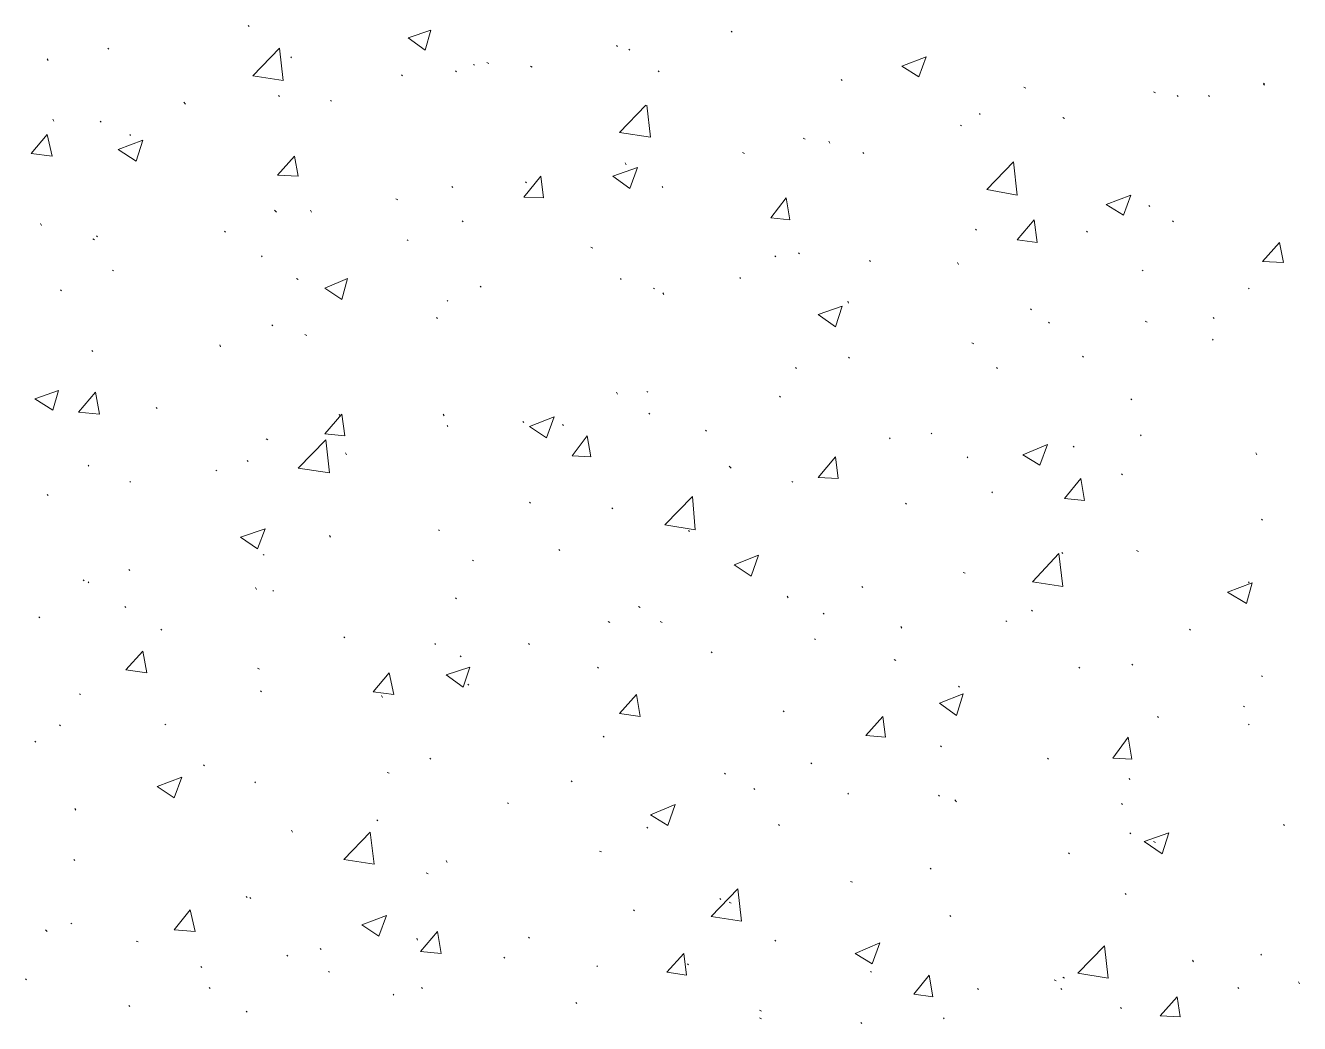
# Model space of a CAD drawing. Header units: millimetres. Extents: x 2928 to 3112, y 1220 to 1280.
# Drawn here: x 2957.413 to 2959.655, y 1247.594 to 1249.349 of the extents above; entities that cross this region are included whole.
import ezdxf

# ---------------------------------------------------------------- set-up
doc = ezdxf.new("R2010")
doc.units = ezdxf.units.MM

msp = doc.modelspace()

# ---------------------------------------------------------------- linework, layer by layer
at = {"color": 92, "linetype": 'Continuous', "lineweight": 13, "true_color": 0x00b800}
for points in [[(2957.80655, 1249.34707), (2957.80489, 1249.34874), (2957.80489, 1249.34874)], [(2958.08656, 1249.32707), (2958.12656, 1249.3404), (2958.12656, 1249.3404)], [(2958.08656, 1249.32707), (2958.11656, 1249.3054), (2958.11656, 1249.3054)], [(2958.11656, 1249.3054), (2958.12656, 1249.3404), (2958.12656, 1249.3404)], [(2958.65656, 1249.33707), (2958.6549, 1249.33874), (2958.6549, 1249.33874)], [(2957.55988, 1249.30707), (2957.55822, 1249.30874), (2957.55822, 1249.30874)], [(2957.81322, 1249.2604), (2957.85989, 1249.30874), (2957.85989, 1249.30874)], [(2957.86655, 1249.25207), (2957.85989, 1249.30874), (2957.85989, 1249.30874)], [(2958.4549, 1249.31207), (2958.45323, 1249.31374), (2958.45323, 1249.31374)], [(2958.47656, 1249.3054), (2958.4749, 1249.30707), (2958.4749, 1249.30707)], [(2957.45321, 1249.28707), (2957.45155, 1249.2904), (2957.45155, 1249.2904)], [(2957.88155, 1249.29207), (2957.87989, 1249.29374), (2957.87989, 1249.29374)], [(2958.20323, 1249.27874), (2958.20156, 1249.2804), (2958.20156, 1249.2804)], [(2958.22823, 1249.28207), (2958.22489, 1249.28374), (2958.22489, 1249.28374)], [(2958.30489, 1249.2754), (2958.30156, 1249.27707), (2958.30156, 1249.27707)], [(2958.9549, 1249.27707), (2958.99824, 1249.29374), (2958.99824, 1249.29374)], [(2958.9549, 1249.27707), (2958.9849, 1249.25874), (2958.9849, 1249.25874)], [(2958.9849, 1249.25874), (2958.99824, 1249.29374), (2958.99824, 1249.29374)], [(2957.81322, 1249.2604), (2957.86655, 1249.25207), (2957.86655, 1249.25207)], [(2958.07656, 1249.2604), (2958.07489, 1249.26207), (2958.07489, 1249.26207)], [(2958.17156, 1249.26707), (2958.16989, 1249.26874), (2958.16989, 1249.26874)], [(2958.52823, 1249.26707), (2958.52656, 1249.26874), (2958.52656, 1249.26874)], [(2958.8499, 1249.25207), (2958.84823, 1249.25374), (2958.84823, 1249.25374)], [(2959.17324, 1249.23874), (2959.16991, 1249.2404), (2959.16991, 1249.2404)], [(2959.40158, 1249.2304), (2959.39824, 1249.23207), (2959.39824, 1249.23207)], [(2959.59324, 1249.2454), (2959.59158, 1249.24707), (2959.59158, 1249.24707)], [(2959.59324, 1249.24374), (2959.59158, 1249.2454), (2959.59158, 1249.2454)], [(2957.69488, 1249.2104), (2957.69155, 1249.21373), (2957.69155, 1249.21373)], [(2957.85989, 1249.22373), (2957.85822, 1249.2254), (2957.85822, 1249.2254)], [(2957.95155, 1249.2154), (2957.94989, 1249.21707), (2957.94989, 1249.21707)], [(2959.44158, 1249.22373), (2959.43991, 1249.2254), (2959.43991, 1249.2254)], [(2959.49658, 1249.22373), (2959.49491, 1249.2254), (2959.49491, 1249.2254)], [(2958.45823, 1249.1604), (2958.5049, 1249.20873), (2958.5049, 1249.20873)], [(2958.51323, 1249.15207), (2958.50656, 1249.20873), (2958.50656, 1249.20873)], [(2959.09324, 1249.19207), (2959.09157, 1249.19373), (2959.09157, 1249.19373)], [(2959.24157, 1249.1854), (2959.23824, 1249.18707), (2959.23824, 1249.18707)], [(2957.46321, 1249.1804), (2957.46155, 1249.18373), (2957.46155, 1249.18373)], [(2957.54655, 1249.17873), (2957.54488, 1249.1804), (2957.54488, 1249.1804)], [(2959.0599, 1249.17207), (2959.05824, 1249.17373), (2959.05824, 1249.17373)], [(2957.42321, 1249.12373), (2957.45155, 1249.15707), (2957.45155, 1249.15707)], [(2957.45988, 1249.11873), (2957.45155, 1249.15707), (2957.45155, 1249.15707)], [(2957.57655, 1249.1304), (2957.61988, 1249.14707), (2957.61988, 1249.14707)], [(2957.59822, 1249.1554), (2957.59655, 1249.15707), (2957.59655, 1249.15707)], [(2957.60822, 1249.1104), (2957.61988, 1249.14707), (2957.61988, 1249.14707)], [(2958.45823, 1249.1604), (2958.51323, 1249.15207), (2958.51323, 1249.15207)], [(2958.7849, 1249.14873), (2958.78157, 1249.1504), (2958.78157, 1249.1504)], [(2958.82823, 1249.14207), (2958.82657, 1249.1454), (2958.82657, 1249.1454)], [(2957.42321, 1249.12373), (2957.45988, 1249.11873), (2957.45988, 1249.11873)], [(2957.57655, 1249.1304), (2957.60822, 1249.1104), (2957.60822, 1249.1104)], [(2958.67823, 1249.12373), (2958.6749, 1249.1254), (2958.6749, 1249.1254)], [(2958.88823, 1249.12373), (2958.88657, 1249.1254), (2958.88657, 1249.1254)], [(2957.85655, 1249.0854), (2957.88655, 1249.11873), (2957.88655, 1249.11873)], [(2957.89322, 1249.08373), (2957.88655, 1249.11873), (2957.88655, 1249.11873)], [(2958.44656, 1249.08373), (2958.4899, 1249.09873), (2958.4899, 1249.09873)], [(2958.4699, 1249.10373), (2958.46823, 1249.10707), (2958.46823, 1249.10707)], [(2958.47656, 1249.06207), (2958.4899, 1249.09873), (2958.4899, 1249.09873)], [(2959.1049, 1249.0604), (2959.15157, 1249.10873), (2959.15157, 1249.10873)], [(2959.15824, 1249.0504), (2959.15157, 1249.10873), (2959.15157, 1249.10873)], [(2957.85655, 1249.0854), (2957.89322, 1249.08373), (2957.89322, 1249.08373)], [(2958.28989, 1249.04707), (2958.31989, 1249.08373), (2958.31989, 1249.08373)], [(2958.32489, 1249.0454), (2958.31989, 1249.08373), (2958.31989, 1249.08373)], [(2958.44656, 1249.08373), (2958.47656, 1249.06207), (2958.47656, 1249.06207)], [(2958.16489, 1249.06373), (2958.16322, 1249.0654), (2958.16322, 1249.0654)], [(2958.29489, 1249.07207), (2958.29323, 1249.07373), (2958.29323, 1249.07373)], [(2958.5349, 1249.06373), (2958.53323, 1249.0654), (2958.53323, 1249.0654)], [(2959.1049, 1249.0604), (2959.15824, 1249.0504), (2959.15824, 1249.0504)], [(2958.06822, 1249.04207), (2958.06489, 1249.04373), (2958.06489, 1249.04373)], [(2958.28989, 1249.04707), (2958.32489, 1249.0454), (2958.32489, 1249.0454)], [(2958.7249, 1249.0104), (2958.75157, 1249.0454), (2958.75157, 1249.0454)], [(2958.75823, 1249.00707), (2958.75157, 1249.0454), (2958.75157, 1249.0454)], [(2959.31491, 1249.03373), (2959.35824, 1249.0504), (2959.35824, 1249.0504)], [(2959.31491, 1249.03373), (2959.34491, 1249.0154), (2959.34491, 1249.0154)], [(2959.34491, 1249.0154), (2959.35824, 1249.0504), (2959.35824, 1249.0504)], [(2959.39158, 1249.0304), (2959.38991, 1249.03207), (2959.38991, 1249.03207)], [(2957.85489, 1249.0204), (2957.85155, 1249.02373), (2957.85155, 1249.02373)], [(2957.91655, 1249.0204), (2957.91489, 1249.02373), (2957.91489, 1249.02373)], [(2958.7249, 1249.0104), (2958.75823, 1249.00707), (2958.75823, 1249.00707)], [(2957.44155, 1248.99707), (2957.43988, 1249.0004), (2957.43988, 1249.0004)], [(2957.76489, 1248.9854), (2957.76322, 1248.98706), (2957.76322, 1248.98706)], [(2958.18322, 1249.00373), (2958.18156, 1249.0054), (2958.18156, 1249.0054)], [(2959.08657, 1248.98873), (2959.0849, 1248.9904), (2959.0849, 1248.9904)], [(2959.15824, 1248.97206), (2959.18824, 1249.00707), (2959.18824, 1249.00707)], [(2959.19324, 1248.96706), (2959.18824, 1249.00707), (2959.18824, 1249.00707)], [(2959.28157, 1248.9854), (2959.27991, 1248.98706), (2959.27991, 1248.98706)], [(2959.43324, 1249.00373), (2959.43158, 1249.0054), (2959.43158, 1249.0054)], [(2957.53488, 1248.97206), (2957.53155, 1248.97373), (2957.53155, 1248.97373)], [(2957.53988, 1248.97706), (2957.53822, 1248.97873), (2957.53822, 1248.97873)], [(2958.08656, 1248.9704), (2958.08489, 1248.97206), (2958.08489, 1248.97206)], [(2959.15824, 1248.97206), (2959.19324, 1248.96706), (2959.19324, 1248.96706)], [(2959.58991, 1248.93373), (2959.61991, 1248.96706), (2959.61991, 1248.96706)], [(2959.62658, 1248.93206), (2959.61991, 1248.96706), (2959.61991, 1248.96706)], [(2957.82989, 1248.94206), (2957.82822, 1248.94373), (2957.82822, 1248.94373)], [(2958.41156, 1248.95706), (2958.40823, 1248.95873), (2958.40823, 1248.95873)], [(2958.73323, 1248.94206), (2958.73157, 1248.94373), (2958.73157, 1248.94373)], [(2958.7749, 1248.94706), (2958.77323, 1248.94873), (2958.77323, 1248.94873)], [(2957.56822, 1248.91706), (2957.56655, 1248.91873), (2957.56655, 1248.91873)], [(2958.8999, 1248.93373), (2958.89824, 1248.9354), (2958.89824, 1248.9354)], [(2959.0549, 1248.92873), (2959.05324, 1248.93206), (2959.05324, 1248.93206)], [(2959.37991, 1248.91706), (2959.37824, 1248.91873), (2959.37824, 1248.91873)], [(2959.58991, 1248.93373), (2959.62658, 1248.93206), (2959.62658, 1248.93206)], [(2957.89322, 1248.90206), (2957.88989, 1248.90373), (2957.88989, 1248.90373)], [(2957.93989, 1248.88706), (2957.97989, 1248.90373), (2957.97989, 1248.90373)], [(2957.96989, 1248.86706), (2957.97989, 1248.90373), (2957.97989, 1248.90373)], [(2958.46156, 1248.90206), (2958.4599, 1248.90373), (2958.4599, 1248.90373)], [(2958.67157, 1248.90373), (2958.6699, 1248.9054), (2958.6699, 1248.9054)], [(2957.47655, 1248.88206), (2957.47488, 1248.88373), (2957.47488, 1248.88373)], [(2957.93989, 1248.88706), (2957.96989, 1248.86706), (2957.96989, 1248.86706)], [(2958.21489, 1248.88873), (2958.21323, 1248.8904), (2958.21323, 1248.8904)], [(2958.5199, 1248.8854), (2958.51823, 1248.88706), (2958.51823, 1248.88706)], [(2958.53656, 1248.8754), (2958.5349, 1248.87873), (2958.5349, 1248.87873)], [(2959.56658, 1248.8854), (2959.56491, 1248.88706), (2959.56491, 1248.88706)], [(2958.15656, 1248.86373), (2958.15489, 1248.8654), (2958.15489, 1248.8654)], [(2958.80823, 1248.8404), (2958.8499, 1248.8554), (2958.8499, 1248.8554)], [(2958.83823, 1248.81873), (2958.8499, 1248.8554), (2958.8499, 1248.8554)], [(2958.86157, 1248.8604), (2958.8599, 1248.86373), (2958.8599, 1248.86373)], [(2959.18324, 1248.84873), (2959.18157, 1248.8504), (2959.18157, 1248.8504)], [(2958.13822, 1248.83373), (2958.13656, 1248.8354), (2958.13656, 1248.8354)], [(2958.80823, 1248.8404), (2958.83823, 1248.81873), (2958.83823, 1248.81873)], [(2959.38658, 1248.82706), (2959.38324, 1248.82873), (2959.38324, 1248.82873)], [(2959.50491, 1248.83373), (2959.50324, 1248.8354), (2959.50324, 1248.8354)], [(2957.84822, 1248.8204), (2957.84655, 1248.82206), (2957.84655, 1248.82206)], [(2959.21491, 1248.8254), (2959.21324, 1248.82706), (2959.21324, 1248.82706)], [(2957.75655, 1248.78373), (2957.75489, 1248.78706), (2957.75489, 1248.78706)], [(2957.90822, 1248.80373), (2957.90489, 1248.8054), (2957.90489, 1248.8054)], [(2959.08157, 1248.78873), (2959.07824, 1248.7904), (2959.07824, 1248.7904)], [(2959.50324, 1248.7954), (2959.50158, 1248.79706), (2959.50158, 1248.79706)], [(2957.53155, 1248.7754), (2957.52988, 1248.77706), (2957.52988, 1248.77706)], [(2958.86323, 1248.76373), (2958.86157, 1248.7654), (2958.86157, 1248.7654)], [(2959.27491, 1248.7654), (2959.27324, 1248.76706), (2959.27324, 1248.76706)], [(2958.7699, 1248.74539), (2958.76823, 1248.74706), (2958.76823, 1248.74706)], [(2959.12324, 1248.74539), (2959.12157, 1248.74706), (2959.12157, 1248.74706)], [(2957.42988, 1248.69206), (2957.47155, 1248.70706), (2957.47155, 1248.70706)], [(2957.46155, 1248.67206), (2957.47155, 1248.70706), (2957.47155, 1248.70706)], [(2957.50655, 1248.66873), (2957.53655, 1248.70373), (2957.53655, 1248.70373)], [(2957.54322, 1248.66539), (2957.53655, 1248.70373), (2957.53655, 1248.70373)], [(2958.4549, 1248.70039), (2958.45323, 1248.70373), (2958.45323, 1248.70373)], [(2958.50823, 1248.70373), (2958.50656, 1248.70539), (2958.50656, 1248.70539)], [(2958.74157, 1248.69539), (2958.7399, 1248.69706), (2958.7399, 1248.69706)], [(2957.42988, 1248.69206), (2957.46155, 1248.67206), (2957.46155, 1248.67206)], [(2957.64488, 1248.67539), (2957.64322, 1248.67706), (2957.64322, 1248.67706)], [(2959.35991, 1248.69039), (2959.35824, 1248.69206), (2959.35824, 1248.69206)], [(2957.50655, 1248.66873), (2957.54322, 1248.66539), (2957.54322, 1248.66539)], [(2957.93989, 1248.63039), (2957.96989, 1248.66539), (2957.96989, 1248.66539)], [(2957.96656, 1248.66206), (2957.96489, 1248.66539), (2957.96489, 1248.66539)], [(2957.97489, 1248.62706), (2957.96989, 1248.66539), (2957.96989, 1248.66539)], [(2958.14989, 1248.66206), (2958.14822, 1248.66539), (2958.14822, 1248.66539)], [(2958.28989, 1248.65039), (2958.28823, 1248.65206), (2958.28823, 1248.65206)], [(2958.29989, 1248.64373), (2958.34323, 1248.66039), (2958.34323, 1248.66039)], [(2958.32989, 1248.62373), (2958.34323, 1248.66039), (2958.34323, 1248.66039)], [(2958.51156, 1248.66539), (2958.5099, 1248.66706), (2958.5099, 1248.66706)], [(2957.93989, 1248.63039), (2957.97489, 1248.62706), (2957.97489, 1248.62706)], [(2958.15656, 1248.64373), (2958.15489, 1248.64539), (2958.15489, 1248.64539)], [(2958.29989, 1248.64373), (2958.32989, 1248.62373), (2958.32989, 1248.62373)], [(2958.35989, 1248.64539), (2958.35823, 1248.64706), (2958.35823, 1248.64706)], [(2958.37489, 1248.59206), (2958.40156, 1248.62706), (2958.40156, 1248.62706)], [(2958.40823, 1248.59039), (2958.40156, 1248.62706), (2958.40156, 1248.62706)], [(2958.61156, 1248.63539), (2958.6099, 1248.63706), (2958.6099, 1248.63706)], [(2959.00824, 1248.63039), (2959.00657, 1248.63206), (2959.00657, 1248.63206)], [(2959.37658, 1248.62706), (2959.37491, 1248.62873), (2959.37491, 1248.62873)], [(2957.83989, 1248.62039), (2957.83655, 1248.62206), (2957.83655, 1248.62206)], [(2957.89322, 1248.57039), (2957.94155, 1248.62039), (2957.94155, 1248.62039)], [(2957.94822, 1248.56206), (2957.94155, 1248.62039), (2957.94155, 1248.62039)], [(2958.9349, 1248.62206), (2958.93324, 1248.62373), (2958.93324, 1248.62373)], [(2959.16824, 1248.59373), (2959.21157, 1248.61206), (2959.21157, 1248.61206)], [(2959.19824, 1248.57539), (2959.21157, 1248.61206), (2959.21157, 1248.61206)], [(2959.25824, 1248.60706), (2959.25657, 1248.60873), (2959.25657, 1248.60873)], [(2957.80489, 1248.58206), (2957.80322, 1248.58373), (2957.80322, 1248.58373)], [(2957.97822, 1248.59373), (2957.97656, 1248.59706), (2957.97656, 1248.59706)], [(2958.37489, 1248.59206), (2958.40823, 1248.59039), (2958.40823, 1248.59039)], [(2958.80823, 1248.55373), (2958.83823, 1248.59039), (2958.83823, 1248.59039)], [(2958.84323, 1248.55206), (2958.83823, 1248.59039), (2958.83823, 1248.59039)], [(2959.07157, 1248.58873), (2959.0699, 1248.59039), (2959.0699, 1248.59039)], [(2959.16824, 1248.59373), (2959.19824, 1248.57539), (2959.19824, 1248.57539)], [(2959.57991, 1248.59373), (2959.57824, 1248.59706), (2959.57824, 1248.59706)], [(2957.52488, 1248.57373), (2957.52322, 1248.57539), (2957.52322, 1248.57539)], [(2957.74989, 1248.56539), (2957.74822, 1248.56706), (2957.74822, 1248.56706)], [(2957.89322, 1248.57039), (2957.94822, 1248.56206), (2957.94822, 1248.56206)], [(2958.6549, 1248.57039), (2958.65156, 1248.57373), (2958.65156, 1248.57373)], [(2959.34324, 1248.55873), (2959.34157, 1248.56039), (2959.34157, 1248.56039)], [(2957.59822, 1248.54539), (2957.59655, 1248.54706), (2957.59655, 1248.54706)], [(2958.76323, 1248.54539), (2958.76157, 1248.54706), (2958.76157, 1248.54706)], [(2958.80823, 1248.55373), (2958.84323, 1248.55206), (2958.84323, 1248.55206)], [(2959.24157, 1248.51706), (2959.26991, 1248.55206), (2959.26991, 1248.55206)], [(2959.27657, 1248.51372), (2959.26991, 1248.55206), (2959.26991, 1248.55206)], [(2957.45321, 1248.52206), (2957.45155, 1248.52372), (2957.45155, 1248.52372)], [(2958.53823, 1248.47039), (2958.58656, 1248.52039), (2958.58656, 1248.52039)], [(2958.59156, 1248.46206), (2958.58656, 1248.52039), (2958.58656, 1248.52039)], [(2959.1149, 1248.52706), (2959.11324, 1248.52872), (2959.11324, 1248.52872)], [(2959.24157, 1248.51706), (2959.27657, 1248.51372), (2959.27657, 1248.51372)], [(2958.30156, 1248.50872), (2958.29989, 1248.51039), (2958.29989, 1248.51039)], [(2958.44656, 1248.49872), (2958.4449, 1248.50039), (2958.4449, 1248.50039)], [(2958.96324, 1248.50706), (2958.96157, 1248.50872), (2958.96157, 1248.50872)], [(2958.53823, 1248.47039), (2958.59156, 1248.46206), (2958.59156, 1248.46206)], [(2959.58991, 1248.47872), (2959.58824, 1248.48039), (2959.58824, 1248.48039)], [(2957.79155, 1248.44872), (2957.83489, 1248.46372), (2957.83489, 1248.46372)], [(2957.79155, 1248.44872), (2957.82155, 1248.42872), (2957.82155, 1248.42872)], [(2957.82155, 1248.42872), (2957.83489, 1248.46372), (2957.83489, 1248.46372)], [(2957.94989, 1248.44872), (2957.94822, 1248.45206), (2957.94822, 1248.45206)], [(2958.14156, 1248.46039), (2958.13989, 1248.46206), (2958.13989, 1248.46206)], [(2958.58156, 1248.45872), (2958.5799, 1248.46039), (2958.5799, 1248.46039)], [(2958.35323, 1248.42539), (2958.35156, 1248.42706), (2958.35156, 1248.42706)], [(2959.37158, 1248.42372), (2959.36824, 1248.42539), (2959.36824, 1248.42539)], [(2957.83322, 1248.41706), (2957.83155, 1248.41872), (2957.83155, 1248.41872)], [(2958.20156, 1248.40706), (2958.19989, 1248.40872), (2958.19989, 1248.40872)], [(2958.6599, 1248.40039), (2958.70323, 1248.41706), (2958.70323, 1248.41706)], [(2958.6899, 1248.38039), (2958.70323, 1248.41706), (2958.70323, 1248.41706)], [(2959.18491, 1248.37039), (2959.23157, 1248.42039), (2959.23157, 1248.42039)], [(2959.23824, 1248.36206), (2959.23157, 1248.42039), (2959.23157, 1248.42039)], [(2959.23824, 1248.42039), (2959.23657, 1248.42206), (2959.23657, 1248.42206)], [(2957.59655, 1248.39039), (2957.59488, 1248.39206), (2957.59488, 1248.39206)], [(2958.6599, 1248.40039), (2958.6899, 1248.38039), (2958.6899, 1248.38039)], [(2959.06657, 1248.38539), (2959.06324, 1248.38706), (2959.06324, 1248.38706)], [(2957.51655, 1248.37206), (2957.51488, 1248.37372), (2957.51488, 1248.37372)], [(2957.52488, 1248.36872), (2957.52322, 1248.37039), (2957.52322, 1248.37039)], [(2957.81989, 1248.35706), (2957.81822, 1248.36039), (2957.81822, 1248.36039)], [(2958.88657, 1248.36039), (2958.8849, 1248.36206), (2958.8849, 1248.36206)], [(2959.18491, 1248.37039), (2959.23824, 1248.36206), (2959.23824, 1248.36206)], [(2959.52824, 1248.35206), (2959.57158, 1248.36872), (2959.57158, 1248.36872)], [(2959.56158, 1248.33206), (2959.57158, 1248.36872), (2959.57158, 1248.36872)], [(2959.56658, 1248.36872), (2959.56491, 1248.37039), (2959.56491, 1248.37039)], [(2957.84989, 1248.35372), (2957.84822, 1248.35539), (2957.84822, 1248.35539)], [(2958.17156, 1248.34039), (2958.16989, 1248.34206), (2958.16989, 1248.34206)], [(2958.7549, 1248.34206), (2958.75323, 1248.34539), (2958.75323, 1248.34539)], [(2959.52824, 1248.35206), (2959.56158, 1248.33206), (2959.56158, 1248.33206)], [(2957.58988, 1248.32539), (2957.58822, 1248.32706), (2957.58822, 1248.32706)], [(2958.4949, 1248.32539), (2958.49156, 1248.32706), (2958.49156, 1248.32706)], [(2958.81823, 1248.31372), (2958.81657, 1248.31539), (2958.81657, 1248.31539)], [(2959.18491, 1248.31872), (2959.18324, 1248.32039), (2959.18324, 1248.32039)], [(2957.43821, 1248.30706), (2957.43655, 1248.30872), (2957.43655, 1248.30872)], [(2958.44156, 1248.29872), (2958.43823, 1248.30039), (2958.43823, 1248.30039)], [(2958.53323, 1248.29872), (2958.5299, 1248.30039), (2958.5299, 1248.30039)], [(2958.9549, 1248.28872), (2958.95324, 1248.29205), (2958.95324, 1248.29205)], [(2959.13991, 1248.30039), (2959.13824, 1248.30206), (2959.13824, 1248.30206)], [(2957.65322, 1248.28539), (2957.65155, 1248.28705), (2957.65155, 1248.28705)], [(2957.97489, 1248.27205), (2957.97322, 1248.27372), (2957.97322, 1248.27372)], [(2958.80323, 1248.26872), (2958.80157, 1248.27039), (2958.80157, 1248.27039)], [(2959.46324, 1248.28539), (2959.46158, 1248.28705), (2959.46158, 1248.28705)], [(2957.58988, 1248.21539), (2957.61988, 1248.24872), (2957.61988, 1248.24872)], [(2957.62655, 1248.21039), (2957.61988, 1248.24872), (2957.61988, 1248.24872)], [(2958.13489, 1248.26039), (2958.13322, 1248.26205), (2958.13322, 1248.26205)], [(2958.29989, 1248.26039), (2958.29823, 1248.26205), (2958.29823, 1248.26205)], [(2958.62156, 1248.24539), (2958.6199, 1248.24705), (2958.6199, 1248.24705)], [(2958.17989, 1248.23872), (2958.17822, 1248.24039), (2958.17822, 1248.24039)], [(2958.9449, 1248.23205), (2958.94157, 1248.23372), (2958.94157, 1248.23372)], [(2959.36158, 1248.22372), (2959.35991, 1248.22539), (2959.35991, 1248.22539)], [(2957.58988, 1248.21539), (2957.62655, 1248.21039), (2957.62655, 1248.21039)], [(2957.82489, 1248.21705), (2957.82155, 1248.21872), (2957.82155, 1248.21872)], [(2958.02489, 1248.17705), (2958.05322, 1248.21039), (2958.05322, 1248.21039)], [(2958.06156, 1248.17205), (2958.05322, 1248.21039), (2958.05322, 1248.21039)], [(2958.15322, 1248.20705), (2958.19489, 1248.22039), (2958.19489, 1248.22039)], [(2958.15322, 1248.20705), (2958.18322, 1248.18539), (2958.18322, 1248.18539)], [(2958.18322, 1248.18539), (2958.19489, 1248.22039), (2958.19489, 1248.22039)], [(2958.42156, 1248.21872), (2958.41989, 1248.22039), (2958.41989, 1248.22039)], [(2959.26824, 1248.21872), (2959.26657, 1248.22039), (2959.26657, 1248.22039)], [(2959.58991, 1248.20372), (2959.58824, 1248.20539), (2959.58824, 1248.20539)], [(2957.82822, 1248.17705), (2957.82655, 1248.17872), (2957.82655, 1248.17872)], [(2958.19322, 1248.18872), (2958.19156, 1248.19039), (2958.19156, 1248.19039)], [(2959.05657, 1248.18539), (2959.0549, 1248.18705), (2959.0549, 1248.18705)], [(2957.50988, 1248.17205), (2957.50822, 1248.17372), (2957.50822, 1248.17372)], [(2958.02489, 1248.17705), (2958.06156, 1248.17205), (2958.06156, 1248.17205)], [(2958.04156, 1248.16705), (2958.03989, 1248.17039), (2958.03989, 1248.17039)], [(2958.45823, 1248.13872), (2958.48823, 1248.17205), (2958.48823, 1248.17205)], [(2958.4949, 1248.13372), (2958.48823, 1248.17205), (2958.48823, 1248.17205)], [(2959.02157, 1248.15705), (2959.06324, 1248.17372), (2959.06324, 1248.17372)], [(2959.02157, 1248.15705), (2959.05157, 1248.13539), (2959.05157, 1248.13539)], [(2959.05157, 1248.13539), (2959.06324, 1248.17372), (2959.06324, 1248.17372)], [(2958.45823, 1248.13872), (2958.4949, 1248.13372), (2958.4949, 1248.13372)], [(2958.74823, 1248.14205), (2958.74657, 1248.14372), (2958.74657, 1248.14372)], [(2958.89157, 1248.10039), (2958.92157, 1248.13372), (2958.92157, 1248.13372)], [(2958.92657, 1248.09705), (2958.92157, 1248.13372), (2958.92157, 1248.13372)], [(2959.40658, 1248.13205), (2959.40491, 1248.13372), (2959.40491, 1248.13372)], [(2959.55824, 1248.15039), (2959.55658, 1248.15205), (2959.55658, 1248.15205)], [(2957.47488, 1248.11705), (2957.47321, 1248.11872), (2957.47321, 1248.11872)], [(2957.65988, 1248.11872), (2957.65822, 1248.12039), (2957.65822, 1248.12039)], [(2959.56658, 1248.11872), (2959.56491, 1248.12039), (2959.56491, 1248.12039)], [(2957.43155, 1248.08872), (2957.42988, 1248.09039), (2957.42988, 1248.09039)], [(2958.43156, 1248.09705), (2958.4299, 1248.09872), (2958.4299, 1248.09872)], [(2958.89157, 1248.10039), (2958.92657, 1248.09705), (2958.92657, 1248.09705)], [(2959.32657, 1248.06038), (2959.35324, 1248.09705), (2959.35324, 1248.09705)], [(2959.35991, 1248.05872), (2959.35324, 1248.09705), (2959.35324, 1248.09705)], [(2959.0249, 1248.08039), (2959.02324, 1248.08205), (2959.02324, 1248.08205)], [(2957.72822, 1248.04705), (2957.72655, 1248.04872), (2957.72655, 1248.04872)], [(2958.12656, 1248.05872), (2958.12489, 1248.06038), (2958.12489, 1248.06038)], [(2958.79657, 1248.05038), (2958.7949, 1248.05205), (2958.7949, 1248.05205)], [(2959.21324, 1248.05872), (2959.21157, 1248.06038), (2959.21157, 1248.06038)], [(2959.32657, 1248.06038), (2959.35991, 1248.05872), (2959.35991, 1248.05872)], [(2957.64488, 1248.01038), (2957.68822, 1248.02705), (2957.68822, 1248.02705)], [(2957.67488, 1247.99038), (2957.68822, 1248.02705), (2957.68822, 1248.02705)], [(2958.05322, 1248.03372), (2958.04989, 1248.03538), (2958.04989, 1248.03538)], [(2958.6449, 1248.03205), (2958.64323, 1248.03372), (2958.64323, 1248.03372)], [(2959.35657, 1248.02205), (2959.35491, 1248.02538), (2959.35491, 1248.02538)], [(2957.64488, 1248.01038), (2957.67488, 1247.99038), (2957.67488, 1247.99038)], [(2957.81822, 1248.01705), (2957.81655, 1248.01872), (2957.81655, 1248.01872)], [(2958.37489, 1248.01872), (2958.37323, 1248.02038), (2958.37323, 1248.02038)], [(2958.69657, 1248.00538), (2958.6949, 1248.00705), (2958.6949, 1248.00705)], [(2958.86157, 1247.99705), (2958.8599, 1247.99872), (2958.8599, 1247.99872)], [(2958.26323, 1247.98038), (2958.26156, 1247.98205), (2958.26156, 1247.98205)], [(2958.51323, 1247.96038), (2958.55656, 1247.97872), (2958.55656, 1247.97872)], [(2958.54323, 1247.94205), (2958.55656, 1247.97872), (2958.55656, 1247.97872)], [(2959.02157, 1247.99372), (2959.0199, 1247.99538), (2959.0199, 1247.99538)], [(2959.05157, 1247.98372), (2959.04824, 1247.98705), (2959.04824, 1247.98705)], [(2959.34324, 1247.97872), (2959.34157, 1247.98038), (2959.34157, 1247.98038)], [(2957.50155, 1247.96872), (2957.49988, 1247.97205), (2957.49988, 1247.97205)], [(2958.51323, 1247.96038), (2958.54323, 1247.94205), (2958.54323, 1247.94205)], [(2957.88322, 1247.93038), (2957.88155, 1247.93372), (2957.88155, 1247.93372)], [(2958.03322, 1247.95038), (2958.03156, 1247.95205), (2958.03156, 1247.95205)], [(2958.50823, 1247.93705), (2958.50656, 1247.93872), (2958.50656, 1247.93872)], [(2958.7399, 1247.94205), (2958.73823, 1247.94372), (2958.73823, 1247.94372)], [(2959.62825, 1247.94205), (2959.62658, 1247.94372), (2959.62658, 1247.94372)], [(2957.97322, 1247.88205), (2958.01989, 1247.93038), (2958.01989, 1247.93038)], [(2958.02656, 1247.87372), (2958.01989, 1247.93038), (2958.01989, 1247.93038)], [(2959.35824, 1247.92705), (2959.35657, 1247.92872), (2959.35657, 1247.92872)], [(2959.38158, 1247.91372), (2959.42491, 1247.92872), (2959.42491, 1247.92872)], [(2959.38158, 1247.91372), (2959.41324, 1247.89205), (2959.41324, 1247.89205)], [(2959.40158, 1247.91205), (2959.39824, 1247.91372), (2959.39824, 1247.91372)], [(2959.41324, 1247.89205), (2959.42491, 1247.92872), (2959.42491, 1247.92872)], [(2958.42656, 1247.89538), (2958.42323, 1247.89705), (2958.42323, 1247.89705)], [(2959.24991, 1247.89205), (2959.24824, 1247.89372), (2959.24824, 1247.89372)], [(2957.49988, 1247.88038), (2957.49822, 1247.88205), (2957.49822, 1247.88205)], [(2957.97322, 1247.88205), (2958.02656, 1247.87372), (2958.02656, 1247.87372)], [(2958.15489, 1247.87705), (2958.15322, 1247.88038), (2958.15322, 1247.88038)], [(2959.00657, 1247.86538), (2959.0049, 1247.86705), (2959.0049, 1247.86705)], [(2958.12156, 1247.85705), (2958.11822, 1247.85872), (2958.11822, 1247.85872)], [(2958.86823, 1247.84205), (2958.8649, 1247.84372), (2958.8649, 1247.84372)], [(2958.6199, 1247.78205), (2958.66657, 1247.83038), (2958.66657, 1247.83038)], [(2958.67323, 1247.77371), (2958.66657, 1247.83038), (2958.66657, 1247.83038)], [(2959.34991, 1247.82038), (2959.34824, 1247.82205), (2959.34824, 1247.82205)], [(2957.80322, 1247.81538), (2957.80155, 1247.81705), (2957.80155, 1247.81705)], [(2957.80989, 1247.81371), (2957.80822, 1247.81538), (2957.80822, 1247.81538)], [(2958.63656, 1247.81205), (2958.6349, 1247.81371), (2958.6349, 1247.81371)], [(2958.6549, 1247.80538), (2958.65156, 1247.80705), (2958.65156, 1247.80705)], [(2957.67488, 1247.75871), (2957.70322, 1247.79371), (2957.70322, 1247.79371)], [(2957.71155, 1247.75538), (2957.70322, 1247.79371), (2957.70322, 1247.79371)], [(2958.00489, 1247.76705), (2958.04822, 1247.78371), (2958.04822, 1247.78371)], [(2958.03489, 1247.74705), (2958.04822, 1247.78371), (2958.04822, 1247.78371)], [(2958.4849, 1247.79205), (2958.48323, 1247.79371), (2958.48323, 1247.79371)], [(2958.6199, 1247.78205), (2958.67323, 1247.77371), (2958.67323, 1247.77371)], [(2959.04157, 1247.78205), (2959.0399, 1247.78371), (2959.0399, 1247.78371)], [(2957.45155, 1247.75538), (2957.44821, 1247.75871), (2957.44821, 1247.75871)], [(2957.49488, 1247.76871), (2957.49321, 1247.77038), (2957.49321, 1247.77038)], [(2957.67488, 1247.75871), (2957.71155, 1247.75538), (2957.71155, 1247.75538)], [(2958.00489, 1247.76705), (2958.03489, 1247.74705), (2958.03489, 1247.74705)], [(2958.10822, 1247.72038), (2958.13822, 1247.75538), (2958.13822, 1247.75538)], [(2958.14489, 1247.71705), (2958.13822, 1247.75538), (2958.13822, 1247.75538)], [(2957.61155, 1247.73705), (2957.60822, 1247.73871), (2957.60822, 1247.73871)], [(2958.10322, 1247.74038), (2958.10156, 1247.74371), (2958.10156, 1247.74371)], [(2958.29989, 1247.74371), (2958.29823, 1247.74538), (2958.29823, 1247.74538)], [(2958.73323, 1247.73871), (2958.73157, 1247.74038), (2958.73157, 1247.74038)], [(2958.87323, 1247.71705), (2958.91657, 1247.73538), (2958.91657, 1247.73538)], [(2958.90324, 1247.69871), (2958.91657, 1247.73538), (2958.91657, 1247.73538)], [(2959.26491, 1247.68205), (2959.31157, 1247.73038), (2959.31157, 1247.73038)], [(2959.31824, 1247.67371), (2959.31157, 1247.73038), (2959.31157, 1247.73038)], [(2957.87489, 1247.71205), (2957.87322, 1247.71371), (2957.87322, 1247.71371)], [(2957.93322, 1247.72371), (2957.93155, 1247.72538), (2957.93155, 1247.72538)], [(2958.10822, 1247.72038), (2958.14489, 1247.71705), (2958.14489, 1247.71705)], [(2958.25656, 1247.70871), (2958.25489, 1247.71038), (2958.25489, 1247.71038)], [(2958.54156, 1247.68371), (2958.57156, 1247.71705), (2958.57156, 1247.71705)], [(2958.57656, 1247.67871), (2958.57156, 1247.71705), (2958.57156, 1247.71705)], [(2958.87323, 1247.71705), (2958.90324, 1247.69871), (2958.90324, 1247.69871)], [(2959.58824, 1247.71371), (2959.58658, 1247.71538), (2959.58658, 1247.71538)], [(2957.72322, 1247.69205), (2957.72155, 1247.69371), (2957.72155, 1247.69371)], [(2957.94822, 1247.68371), (2957.94655, 1247.68538), (2957.94655, 1247.68538)], [(2958.41989, 1247.69371), (2958.41823, 1247.69538), (2958.41823, 1247.69538)], [(2958.5799, 1247.69705), (2958.57823, 1247.69871), (2958.57823, 1247.69871)], [(2958.90157, 1247.68371), (2958.8999, 1247.68538), (2958.8999, 1247.68538)], [(2959.46824, 1247.70205), (2959.46658, 1247.70538), (2959.46658, 1247.70538)], [(2957.41488, 1247.67038), (2957.41321, 1247.67205), (2957.41321, 1247.67205)], [(2958.54156, 1247.68371), (2958.57656, 1247.67871), (2958.57656, 1247.67871)], [(2958.97657, 1247.64538), (2959.00324, 1247.67871), (2959.00324, 1247.67871)], [(2959.0099, 1247.64038), (2959.00324, 1247.67871), (2959.00324, 1247.67871)], [(2959.22657, 1247.66871), (2959.22324, 1247.67038), (2959.22324, 1247.67038)], [(2959.24157, 1247.67371), (2959.23824, 1247.67538), (2959.23824, 1247.67538)], [(2959.26491, 1247.68205), (2959.31824, 1247.67371), (2959.31824, 1247.67371)], [(2959.65491, 1247.66371), (2959.65325, 1247.66705), (2959.65325, 1247.66705)], [(2957.73822, 1247.65538), (2957.73655, 1247.65705), (2957.73655, 1247.65705)], [(2958.06156, 1247.64371), (2958.05989, 1247.64538), (2958.05989, 1247.64538)], [(2958.11156, 1247.65538), (2958.10989, 1247.65705), (2958.10989, 1247.65705)], [(2958.97657, 1247.64538), (2959.0099, 1247.64038), (2959.0099, 1247.64038)], [(2959.0899, 1247.65371), (2959.08824, 1247.65538), (2959.08824, 1247.65538)], [(2959.23657, 1247.65371), (2959.23491, 1247.65538), (2959.23491, 1247.65538)], [(2959.40991, 1247.60705), (2959.43991, 1247.64038), (2959.43991, 1247.64038)], [(2959.44491, 1247.60538), (2959.43991, 1247.64038), (2959.43991, 1247.64038)], [(2959.54824, 1247.65538), (2959.54658, 1247.65705), (2959.54658, 1247.65705)], [(2957.59655, 1247.62371), (2957.59488, 1247.62538), (2957.59488, 1247.62538)], [(2958.38323, 1247.62871), (2958.38156, 1247.63038), (2958.38156, 1247.63038)], [(2959.34157, 1247.62038), (2959.33991, 1247.62205), (2959.33991, 1247.62205)], [(2957.80322, 1247.61371), (2957.80155, 1247.61538), (2957.80155, 1247.61538)], [(2958.70823, 1247.61538), (2958.7049, 1247.61705), (2958.7049, 1247.61705)], [(2958.70823, 1247.60205), (2958.7049, 1247.60371), (2958.7049, 1247.60371)], [(2958.8849, 1247.59371), (2958.88323, 1247.59538), (2958.88323, 1247.59538)], [(2959.0299, 1247.60205), (2959.02824, 1247.60371), (2959.02824, 1247.60371)], [(2959.40991, 1247.60705), (2959.44491, 1247.60538), (2959.44491, 1247.60538)]]:
    msp.add_lwpolyline(points, dxfattribs=at)

doc.saveas('drawing.dxf')
